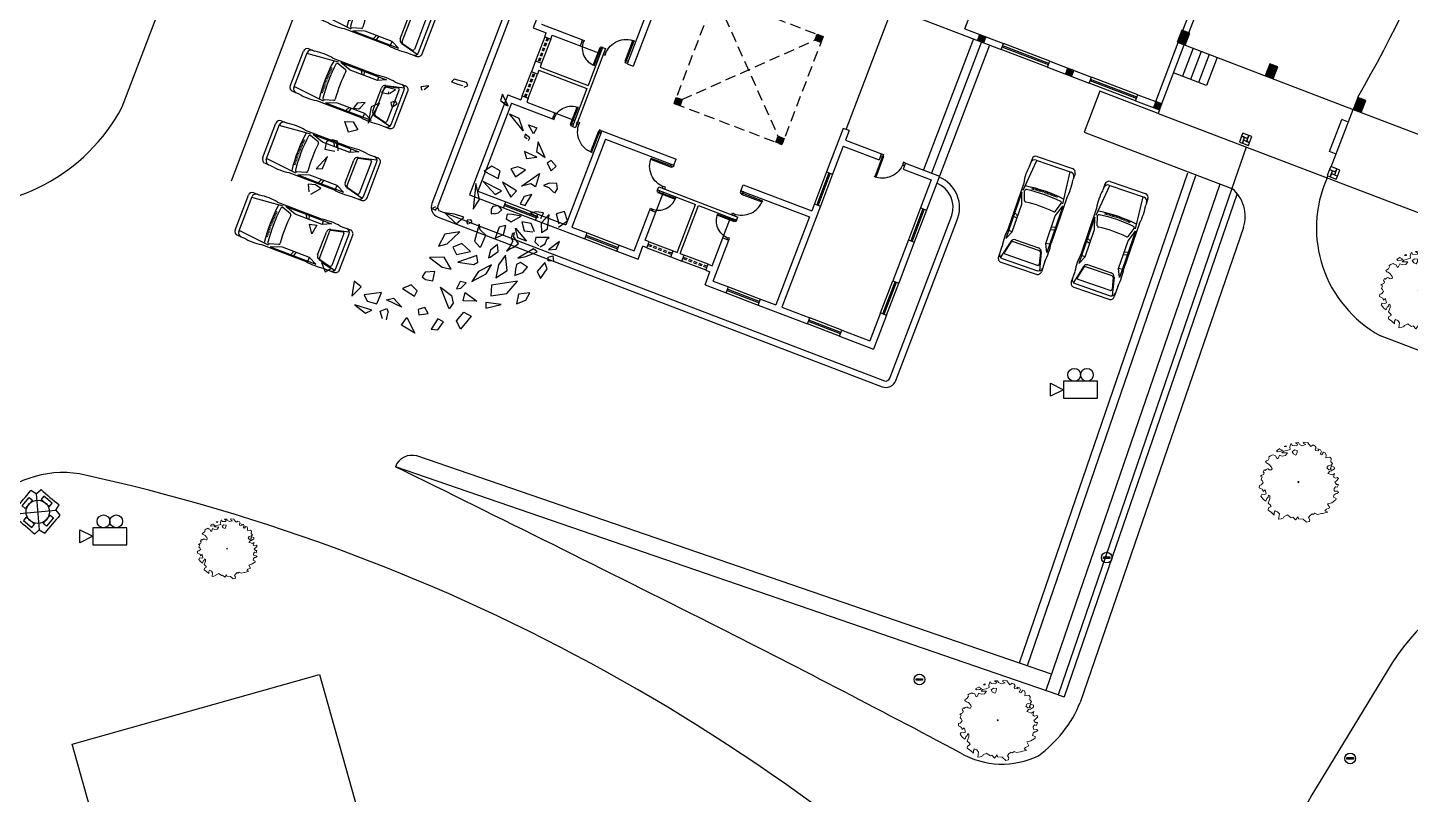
# Model space of a CAD drawing. Extents: x 2080 to 102399, y 2071 to 93424.
# Drawn here: x 77455 to 79393, y 78391 to 79465 of the extents above; entities that cross this region are included whole.
import ezdxf

# ---------------------------------------------------------------- set-up
doc = ezdxf.new("R2010")
doc.units = 0
doc.header["$LTSCALE"] = 20
doc.header["$MEASUREMENT"] = 0
doc.linetypes.add('HIDDEN', pattern=[0.375, 0.25, -0.125])
for name, color, linetype, lineweight in [('camera', 11, 'Continuous', 13), ('h a t c h', 8, 'Continuous', 0), ('Mango tree', 96, 'Continuous', 5), ('sappotta', 114, 'Continuous', 5)]:
    doc.layers.add(name, color=color, linetype=linetype, lineweight=lineweight)
for name, color, linetype in [('COLUMN', 31, 'Continuous'), ('DOOR', 1, 'Continuous'), ('ELEC', 11, 'Continuous'), ('proposed tree', 3, 'Continuous'), ('road', 2, 'Continuous'), ('SPORTS', 240, 'Continuous'), ('VEHICLES', 6, 'Continuous'), ('wall', 13, 'Continuous'), ('WINDOW', 4, 'Continuous'), ('window sill', 5, 'Continuous')]:
    doc.layers.add(name, color=color, linetype=linetype)
doc.layers.add('correct', color=230, linetype='Continuous', plot=False)
doc.linetypes.add('ZIGZAG', pattern='A,0.0001,-0.2,[131,ltypeshp.shx,S=0.2,R=0,X=-0.2,Y=0],-0.4,[131,ltypeshp.shx,S=0.2,R=180,X=0.2,Y=0],-0.2', length=0.8001)

# ---------------------------------------------------------------- blocks, each defined once
blk = doc.blocks.new('NEEM')
at = {"layer": 'sappotta', "linetype": 'Continuous'}
for p, q in [((-0.717, 0.789), (-0.749, 0.774)), ((-0.689, 0.772), (-0.717, 0.789)), ((-0.517, 0.963), (-0.614, 0.901)), ((-0.614, 0.901), (-0.589, 0.87)), ((-0.589, 0.87), (-0.494, 0.884)), ((-0.521, 0.945), (-0.521, 0.945)), ((-0.449, 0.913), (-0.521, 0.945)), ((-0.494, 0.884), (-0.449, 0.913)), ((-0.415, 0.884), (-0.459, 0.839)), ((-0.459, 0.839), (-0.303, 0.837)), ((-0.32, 0.906), (-0.415, 0.884)), ((-0.359, 1.043), (-0.396, 1.016)), ((-0.396, 1.016), (-0.345, 1.011)), ((-0.303, 0.837), (-0.361, 0.762)), ((-0.345, 1.011), (-0.34, 1.039)), ((-0.23, 0.935), (-0.32, 0.906)), ((-0.213, 1.092), (-0.242, 1.007)), ((-0.242, 1.007), (-0.23, 0.935)), ((-0.191, 1.099), (-0.213, 1.092)), ((-0.177, 1.048), (-0.191, 1.099)), ((-0.043, 1.039), (-0.177, 1.048)), ((-0.108, 0.922), (-0.177, 0.872)), ((-0.177, 0.872), (-0.139, 0.809)), ((-0.139, 0.809), (-0.067, 0.78)), ((-0.027, 0.908), (-0.108, 0.922)), ((0.003, 1.132), (-0.083, 1.127)), ((-0.083, 1.127), (-0.023, 1.083)), ((-0.067, 0.78), (-0.034, 0.839)), ((-0.023, 1.083), (-0.043, 1.039)), ((-0.034, 0.839), (-0.027, 0.908)), ((0.03, 1.077), (0.003, 1.132)), ((0.114, 1.043), (0.03, 1.077)), ((0.216, 1.072), (0.114, 1.043)), ((0.162, 1.144), (0.142, 1.112)), ((0.142, 1.112), (0.216, 1.072)), ((0.283, 1.13), (0.162, 1.144)), ((0.267, 1.123), (0.283, 1.13)), ((0.351, 1.016), (0.267, 1.123)), ((0.421, 1.063), (0.351, 1.016)), ((0.473, 1.03), (0.421, 1.063)), ((0.472, 0.942), (0.501, 0.982)), ((0.483, 0.908), (0.472, 0.942)), ((0.501, 0.982), (0.473, 1.03)), ((0.581, 0.9), (0.483, 0.908)), ((0.551, 0.95), (0.581, 0.9)), ((0.627, 0.928), (0.551, 0.95)), ((0.616, 0.806), (0.654, 0.87)), ((0.66, 0.788), (0.616, 0.806)), ((0.654, 0.87), (0.627, 0.928)), ((0.715, 0.86), (0.66, 0.788)), ((0.762, 0.844), (0.715, 0.86)), ((0.783, 0.779), (0.762, 0.844)), ((-0.892, 0.613), (-0.923, 0.594)), ((-0.923, 0.594), (-0.895, 0.555)), ((-0.895, 0.555), (-0.868, 0.54)), ((-0.85, 0.638), (-0.892, 0.613)), ((-0.868, 0.54), (-0.818, 0.517)), ((-0.818, 0.692), (-0.85, 0.638)), ((-0.783, 0.757), (-0.83, 0.729)), ((-0.83, 0.729), (-0.826, 0.714)), ((-0.826, 0.714), (-0.818, 0.692)), ((-0.818, 0.517), (-0.752, 0.44)), ((-0.749, 0.774), (-0.783, 0.757)), ((-0.735, 0.394), (-0.757, 0.361)), ((-0.752, 0.44), (-0.735, 0.394)), ((-0.638, 0.758), (-0.689, 0.772)), ((-0.598, 0.672), (-0.638, 0.758)), ((-0.562, 0.699), (-0.598, 0.672)), ((-0.533, 0.776), (-0.562, 0.699)), ((-0.452, 0.75), (-0.533, 0.776)), ((-0.361, 0.762), (-0.452, 0.75)), ((0.776, 0.704), (0.783, 0.779)), ((0.888, 0.723), (0.776, 0.704)), ((0.804, 0.415), (0.84, 0.475)), ((0.86, 0.367), (0.804, 0.415)), ((0.84, 0.475), (0.934, 0.5)), ((0.924, 0.679), (0.888, 0.723)), ((0.917, 0.437), (0.904, 0.404)), ((0.904, 0.404), (0.933, 0.378)), ((0.913, 0.591), (0.924, 0.679)), ((0.964, 0.541), (0.913, 0.591)), ((0.942, 0.471), (0.917, 0.437)), ((0.934, 0.5), (0.964, 0.541)), ((1.014, 0.439), (0.942, 0.471)), ((1.018, 0.389), (1.014, 0.439)), ((-1.023, 0.208), (-1.062, 0.182)), ((-1.062, 0.182), (-1.02, 0.162)), ((-1.02, 0.162), (-1.049, 0.084)), ((-1.049, 0.084), (-1.017, 0.059)), ((-0.978, 0.229), (-1.023, 0.208)), ((-1.017, 0.059), (-0.991, -0.002)), ((-0.96, 0.366), (-0.994, 0.31)), ((-0.994, 0.31), (-0.961, 0.275)), ((-0.961, 0.275), (-0.978, 0.229)), ((-0.935, 0.345), (-0.96, 0.366)), ((-0.908, 0.372), (-0.935, 0.345)), ((-0.87, 0.389), (-0.908, 0.372)), ((-0.846, 0.386), (-0.87, 0.389)), ((-0.821, 0.367), (-0.846, 0.386)), ((-0.788, 0.359), (-0.821, 0.367)), ((-0.757, 0.361), (-0.788, 0.359)), ((0.02, 0.041), (-0.009, 0.024)), ((-0.009, 0.024), (0, 0)), ((0, 0), (0.014, 0.011)), ((0.014, 0.011), (0.027, 0.031)), ((0.829, 0.259), (0.888, 0.326)), ((0.838, 0.262), (0.829, 0.259)), ((0.931, 0.228), (0.838, 0.262)), ((0.933, 0.378), (0.86, 0.367)), ((0.888, 0.326), (0.93, 0.332)), ((0.93, 0.332), (1.018, 0.389)), ((0.962, 0.217), (0.931, 0.228)), ((1.025, 0.259), (0.962, 0.217)), ((0.996, 0.16), (1.025, 0.259)), ((1.046, 0.129), (0.996, 0.16)), ((1.029, 0.011), (1.074, 0.049)), ((1.074, -0.047), (1.029, 0.011)), ((1.109, 0.149), (1.046, 0.129)), ((1.074, 0.049), (1.137, 0.114)), ((1.137, 0.114), (1.109, 0.149)), ((-1.097, -0.077), (-1.098, -0.14)), ((-1.098, -0.14), (-1.044, -0.173)), ((-1.048, -0.062), (-1.097, -0.077)), ((-1.025, -0.325), (-1.052, -0.378)), ((-1.052, -0.378), (-0.982, -0.471)), ((-0.991, -0.002), (-1.048, -0.062)), ((-1.044, -0.173), (-1.007, -0.185)), ((-0.953, -0.336), (-1.025, -0.325)), ((-1.007, -0.185), (-0.992, -0.244)), ((-0.992, -0.244), (-0.937, -0.198)), ((-0.902, -0.318), (-0.953, -0.336)), ((-0.937, -0.198), (-0.93, -0.213)), ((-0.93, -0.213), (-0.902, -0.318)), ((-0.848, -0.411), (-0.837, -0.355)), ((-0.837, -0.355), (-0.803, -0.383)), ((-0.803, -0.383), (-0.803, -0.452)), ((0.992, -0.411), (1.004, -0.349)), ((1.004, -0.349), (1.045, -0.311)), ((1.007, -0.166), (1.046, -0.114)), ((1.016, -0.234), (1.007, -0.166)), ((1.11, -0.243), (1.016, -0.234)), ((1.045, -0.311), (1.083, -0.306)), ((1.046, -0.114), (1.1, -0.129)), ((1.129, -0.047), (1.074, -0.047)), ((1.083, -0.306), (1.137, -0.273)), ((1.1, -0.129), (1.129, -0.047)), ((1.137, -0.273), (1.11, -0.243)), ((-0.982, -0.471), (-0.91, -0.516)), ((-0.91, -0.516), (-0.888, -0.446)), ((-0.888, -0.446), (-0.848, -0.411)), ((-0.803, -0.452), (-0.853, -0.576)), ((-0.853, -0.576), (-0.797, -0.619)), ((-0.844, -0.71), (-0.852, -0.77)), ((-0.852, -0.77), (-0.758, -0.838)), ((-0.766, -0.668), (-0.844, -0.71)), ((-0.797, -0.619), (-0.766, -0.668)), ((0.751, -0.797), (0.797, -0.747)), ((0.797, -0.747), (0.887, -0.704)), ((0.826, -0.591), (0.943, -0.565)), ((0.887, -0.704), (0.826, -0.591)), ((0.943, -0.565), (1.032, -0.503)), ((1.066, -0.443), (0.992, -0.411)), ((1.032, -0.503), (1.061, -0.484)), ((1.061, -0.484), (1.066, -0.443)), ((-0.758, -0.838), (-0.675, -0.912)), ((-0.676, -0.836), (-0.649, -0.791)), ((-0.675, -0.912), (-0.676, -0.836)), ((-0.649, -0.791), (-0.582, -0.82)), ((-0.582, -0.82), (-0.534, -0.881)), ((-0.534, -0.881), (-0.554, -1.025)), ((-0.554, -1.025), (-0.486, -1.015)), ((-0.486, -1.015), (-0.413, -0.988)), ((-0.413, -0.988), (-0.401, -0.955)), ((-0.401, -0.955), (-0.302, -0.907)), ((-0.302, -0.907), (-0.286, -0.926)), ((-0.286, -0.926), (-0.197, -0.986)), ((-0.197, -0.986), (-0.157, -0.969)), ((-0.157, -0.969), (-0.078, -1.049)), ((-0.078, -1.049), (-0.006, -0.96)), ((-0.006, -0.96), (0.006, -1.017)), ((0.006, -1.017), (0.139, -1.026)), ((0.139, -1.026), (0.236, -1.115)), ((0.236, -1.115), (0.314, -1.096)), ((0.287, -0.982), (0.327, -0.932)), ((0.324, -1.046), (0.287, -0.982)), ((0.314, -1.096), (0.324, -1.046)), ((0.327, -0.932), (0.391, -0.879)), ((0.391, -0.879), (0.423, -0.897)), ((0.423, -0.897), (0.47, -0.86)), ((0.47, -0.86), (0.543, -0.896)), ((0.543, -0.896), (0.652, -0.871)), ((0.652, -0.871), (0.68, -0.867)), ((0.68, -0.867), (0.834, -0.828)), ((0.834, -0.828), (0.751, -0.797))]:
    blk.add_line(p, q, dxfattribs=at)
blk = doc.blocks.new('DR1H902')
at = {"color": 0}
for p, q in [((-0.5, 0), (-0.5, 1)), ((-0.5, 1), (-0.45, 1)), ((-0.45, 0), (-0.45, 1)), ((-0.5, 0), (-0.45, 0))]:
    blk.add_line(p, q, dxfattribs=at)
blk.add_arc((-0.5, 0), 1, 0, 91.70698, dxfattribs=at)
blk = doc.blocks.new('A$C3B4262AC')
at = {"layer": 'DOOR'}
for p, q in [((0, 4), (0, 0)), ((2.5, 4), (0, 4)), ((0, 0), (3, 0)), ((2.5, 2.25), (2.5, 4)), ((3, 2.25), (2.5, 2.25)), ((3, 0), (3, 2.25))]:
    blk.add_line(p, q, dxfattribs=at)
blk = doc.blocks.new('A$C1F9E242A')
blk.add_blockref('A$C3B4262AC', (0, 0))
at = {"xscale": -1}
blk.add_blockref('A$C3B4262AC', (36, 0), dxfattribs=at)
at = {"layer": 'DOOR', "xscale": -31, "yscale": 31, "zscale": 68.88888888888889}
blk.add_blockref('DR1H902', (18, 2.2), dxfattribs=at)
blk = doc.blocks.new('*U33')
at = {"xscale": -1, "rotation": 89.99999999999815}
blk.add_blockref('A$C1F9E242A', (-14, 20), dxfattribs=at)
blk = doc.blocks.new('*U34')
at = {"rotation": 89.99999999999781}
blk.add_blockref('A$C1F9E242A', (-14, -16), dxfattribs=at)
blk = doc.blocks.new('A$C11004812')
at = {"layer": 'h a t c h'}
for points in [[(-240.8, 1653.7), (-231.8, 1653.7), (-231.8, 1644.7), (-240.8, 1644.7)], [(-240.8, 1500.8), (-231.8, 1500.8), (-231.8, 1491.7), (-240.8, 1491.7)], [(-87.8, 1500.8), (-78.8, 1500.8), (-78.8, 1491.7), (-87.8, 1491.7)], [(2.2, 1287.7), (-6.8, 1287.7), (-6.8, 1278.7), (2.2, 1278.7)], [(2.2, 1155.7), (-6.8, 1155.7), (-6.8, 1146.7), (2.2, 1146.7)], [(-6.8, 1014.7), (2.2, 1014.7), (2.2, 1023.7), (-6.8, 1023.7)], [(90.7, 1025.2), (90.7, 1013.2), (108.7, 1013.2), (108.7, 1025.2)], [(90.7, 893.2), (90.7, 881.2), (108.7, 881.2), (108.7, 893.2)], [(108.7, 749.2), (108.7, 761.2), (90.7, 761.2), (90.7, 749.2)]]:
    blk.add_hatch(color=256, dxfattribs=at).paths.add_polyline_path(points)
at = {"linetype": 'HIDDEN', "ltscale": 3}
for p, q in [((-240.8, 1653.7), (-240.8, 1491.7)), ((-78.8, 1653.7), (-240.8, 1653.7)), ((-78.8, 1491.7), (-240.8, 1653.7)), ((-240.8, 1491.7), (-78.8, 1653.7)), ((-78.8, 1653.7), (-78.8, 1491.7)), ((-78.8, 1491.7), (-240.8, 1491.7))]:
    blk.add_line(p, q, dxfattribs=at)
at = {"linetype": 'ZIGZAG'}
blk.add_line((-189, 1415.2), (-21, 1415.2), dxfattribs=at)
for p, q in [((-6.8, 1014.7), (-12, 1014.7)), ((-12, 1014.7), (-12, -13.5)), ((48.7, 965.2), (48.7, 1014.7)), ((90.7, 1013.2), (90.7, 761.2)), ((90.7, 1001.2), (48.7, 1001.2)), ((90.7, 989.2), (48.7, 989.2)), ((90.7, 977.2), (48.7, 977.2)), ((90.7, 965.2), (48.7, 965.2)), ((-12, 761.2), (-9, 761.2)), ((90.7, 749.2), (90.7, 629.2))]:
    blk.add_line(p, q)
at = {"ltscale": 5}
for p, q in [((4.5, 761.2), (90.7, 761.2)), ((23.6, 771.2), (71.6, 771.2)), ((23.6, 761.2), (23.6, 771.2)), ((71.6, 761.2), (71.6, 771.2))]:
    blk.add_line(p, q, dxfattribs=at)
blk.add_arc((408.8, 2624.3), 1887, 260.8522, 279.1478, dxfattribs=at)
at = {"layer": 'COLUMN', "ltscale": 5}
for points in [[(-240.8, 1653.7), (-231.8, 1653.7), (-231.8, 1644.7), (-240.8, 1644.7)], [(-240.8, 1500.8), (-231.8, 1500.8), (-231.8, 1491.7), (-240.8, 1491.7)], [(-87.8, 1500.8), (-78.8, 1500.8), (-78.8, 1491.7), (-87.8, 1491.7)]]:
    blk.add_lwpolyline(points, close=True, dxfattribs=at)
at = {"layer": 'COLUMN'}
for points in [[(-6.8, 1287.7), (2.2, 1287.7), (2.2, 1278.7), (-6.8, 1278.7)], [(-6.8, 1155.7), (2.2, 1155.7), (2.2, 1146.7), (-6.8, 1146.7)], [(-6.8, 1014.7), (2.2, 1014.7), (2.2, 1023.7), (-6.8, 1023.7)], [(90.7, 1025.2), (90.7, 1013.2), (108.7, 1013.2), (108.7, 1025.2)], [(90.7, 893.2), (90.7, 881.2), (108.7, 881.2), (108.7, 893.2)], [(-4.5, 889.5), (0, 889.5), (0, 885), (-4.5, 885)], [(-4.5, 757.5), (0, 757.5), (0, 753), (-4.5, 753)], [(90.7, 761.2), (90.7, 749.2), (108.7, 749.2), (108.7, 761.2)]]:
    blk.add_lwpolyline(points, close=True, dxfattribs=at)
at = {"layer": 'wall'}
for p, q in [((-462.8, 1875.7), (-462.8, 1824.7)), ((-312.8, 1875.7), (-462.8, 1875.7)), ((-453.8, 1866.7), (-453.8, 1824.7)), ((-321.8, 1866.7), (-453.8, 1866.7)), ((-321.8, 1866.7), (-321.8, 1805.2)), ((-312.8, 1875.7), (-312.8, 1856.2)), ((-212.3, 1875.7), (-212.3, 1856.2)), ((-78.8, 1875.7), (-212.3, 1875.7)), ((-203.3, 1866.7), (-203.3, 1805.2)), ((-306.8, 1856.2), (-312.8, 1856.2)), ((-312.8, 1847.2), (-312.8, 1805.2)), ((-306.8, 1847.2), (-312.8, 1847.2)), ((-306.8, 1856.2), (-306.8, 1847.2)), ((-254.3, 1856.2), (-270.8, 1856.2)), ((-270.8, 1847.2), (-270.8, 1856.2)), ((-264.8, 1847.2), (-270.8, 1847.2)), ((-264.8, 1847.2), (-264.8, 1775.2)), ((-260.3, 1847.2), (-260.3, 1775.2)), ((-254.3, 1847.2), (-260.3, 1847.2)), ((-254.3, 1856.2), (-254.3, 1847.2)), ((-218.3, 1856.2), (-218.3, 1847.2)), ((-218.3, 1856.2), (-212.3, 1856.2)), ((-218.3, 1847.2), (-212.3, 1847.2)), ((-212.3, 1847.2), (-212.3, 1805.2)), ((-462.8, 1824.7), (-453.8, 1824.7)), ((-312.8, 1805.2), (-321.8, 1805.2)), ((-203.3, 1805.2), (-212.3, 1805.2)), ((-462.8, 1776.7), (-453.8, 1776.7)), ((-462.8, 1776.7), (-462.8, 1702.9)), ((-453.8, 1776.7), (-453.8, 1734.7)), ((-321.8, 1775.2), (-321.8, 1770.7)), ((-264.8, 1775.2), (-321.8, 1775.2)), ((-203.3, 1770.7), (-321.8, 1770.7)), ((-203.3, 1775.2), (-260.3, 1775.2)), ((-203.3, 1775.2), (-203.3, 1770.7)), ((-312.8, 1734.7), (-453.8, 1734.7)), ((-321.8, 1725.7), (-453.8, 1725.7)), ((-453.8, 1725.7), (-453.8, 1702.9)), ((-321.8, 1725.7), (-321.8, 1623)), ((-312.8, 1734.7), (-312.8, 1623)), ((-212.3, 1734.7), (-212.3, 1725.7)), ((-66.8, 1725.7), (-212.3, 1725.7)), ((-87.8, 1734.7), (-212.3, 1734.7)), ((-462.8, 1702.9), (-453.8, 1702.9)), ((-462.8, 1654.9), (-453.8, 1654.9)), ((-462.8, 1654.9), (-462.8, 1623)), ((-453.8, 1654.9), (-453.8, 1632)), ((-453.8, 1632), (-392.2, 1632)), ((-392.2, 1632), (-392.2, 1623)), ((-362.2, 1632), (-357.8, 1632)), ((-362.2, 1632), (-362.2, 1575)), ((-357.8, 1632), (-357.8, 1513.5)), ((-462.8, 1623), (-443.3, 1623)), ((-443.3, 1617), (-443.3, 1623)), ((-443.3, 1617), (-434.3, 1617)), ((-434.3, 1623), (-392.2, 1623)), ((-434.3, 1617), (-434.3, 1623)), ((-321.8, 1623), (-312.8, 1623)), ((-443.3, 1581), (-443.3, 1564.5)), ((-443.3, 1581), (-434.3, 1581)), ((-434.3, 1570.5), (-434.3, 1564.5)), ((-434.3, 1581), (-434.3, 1575)), ((-434.3, 1575), (-362.2, 1575)), ((-434.3, 1570.5), (-362.2, 1570.5)), ((-362.2, 1570.5), (-362.2, 1513.5)), ((-443.3, 1564.5), (-434.3, 1564.5)), ((-462.8, 1522.5), (-443.3, 1522.5)), ((-462.8, 1522.5), (-462.8, 1490.6)), ((-453.8, 1513.5), (-392.2, 1513.5)), ((-453.8, 1513.5), (-453.8, 1490.6)), ((-443.3, 1528.5), (-434.3, 1528.5)), ((-443.3, 1528.5), (-443.3, 1522.5)), ((-434.3, 1528.5), (-434.3, 1522.5)), ((-434.3, 1522.5), (-392.2, 1522.5)), ((-392.2, 1522.5), (-392.2, 1513.5)), ((-362.2, 1513.5), (-357.8, 1513.5)), ((-321.8, 1522.5), (-321.8, 1419.7)), ((-321.8, 1522.5), (-312.8, 1522.5)), ((-312.8, 1522.5), (-312.8, 1419.7)), ((-462.8, 1490.6), (-453.8, 1490.6)), ((-462.8, 1442.6), (-453.8, 1442.6)), ((-462.8, 1442.6), (-462.8, 1368.7)), ((-453.8, 1442.6), (-453.8, 1419.7)), ((-321.8, 1419.7), (-453.8, 1419.7)), ((-302.3, 1419.7), (-312.8, 1419.7)), ((-302.3, 1419.7), (-302.3, 1410.7)), ((-189, 1419.7), (-254.3, 1419.7)), ((-254.3, 1419.7), (-254.3, 1410.7)), ((-189, 1410.7), (-189, 1419.7)), ((-6.8, 1419.7), (-6.8, 1252)), ((-302.3, 1410.7), (-453.8, 1410.7)), ((-453.8, 1410.7), (-453.8, 1368.7)), ((-212.3, 1410.7), (-254.3, 1410.7)), ((-212.3, 1410.7), (-212.3, 1356.7)), ((-203.3, 1410.7), (-203.3, 1356.7)), ((-189, 1410.7), (-203.3, 1410.7)), ((-462.8, 1368.7), (-453.8, 1368.7)), ((-203.3, 1356.7), (-212.3, 1356.7)), ((-462.8, 1320.7), (-462.8, 1269.7)), ((-462.8, 1320.7), (-453.8, 1320.7)), ((-453.8, 1320.7), (-453.8, 1278.7)), ((-212.3, 1320.7), (-212.3, 1278.7)), ((-203.3, 1320.7), (-212.3, 1320.7)), ((-203.3, 1320.7), (-203.3, 1269.7)), ((2.2, 1310.2), (2.2, 1252)), ((2.2, 1310.2), (189.7, 1310.2)), ((-411.8, 1269.7), (-462.8, 1269.7)), ((-411.8, 1278.7), (-453.8, 1278.7)), ((-411.8, 1278.7), (-411.8, 1269.7)), ((-302.3, 1278.7), (-363.8, 1278.7)), ((-363.8, 1278.7), (-363.8, 1269.7)), ((-302.3, 1269.7), (-363.8, 1269.7)), ((-302.3, 1278.7), (-302.3, 1269.7)), ((-212.3, 1278.7), (-254.3, 1278.7)), ((-254.3, 1278.7), (-254.3, 1269.7)), ((-203.3, 1269.7), (-254.3, 1269.7)), ((-6.8, 1252), (2.2, 1252)), ((-6.8, 1182.5), (-6.8, 1120)), ((-6.8, 1182.5), (2.2, 1182.5)), ((2.2, 1182.5), (2.2, 1120)), ((-6.8, 1120), (2.2, 1120)), ((-6.8, 1050.5), (-6.8, 1014.7)), ((-6.8, 1050.5), (2.2, 1050.5)), ((2.2, 1050.5), (2.2, 1023.7)), ((-6.8, 1014.7), (90.7, 1014.7)), ((2.2, 1023.7), (90.7, 1023.7)), ((108.7, 1023.7), (231.8, 1023.7)), ((108.7, 1014.7), (227.3, 1014.7))]:
    blk.add_line(p, q, dxfattribs=at)
at = {"layer": 'wall', "color": 7}
for p, q in [((-312.8, 1805.2), (-312.8, 1775.2)), ((-212.3, 1805.2), (-212.3, 1775.2)), ((-392.2, 1623), (-362.2, 1623)), ((-392.2, 1522.5), (-362.2, 1522.5)), ((-6.8, 1293.7), (-203.3, 1293.7)), ((-6.8, 1281.7), (-203.3, 1281.7)), ((-6.8, 1269.7), (-203.3, 1269.7))]:
    blk.add_line(p, q, dxfattribs=at)
at = {"layer": 'wall', "ltscale": 5}
for points in [[(0, 889.5), (0, 894), (-9, 894), (-9, 889.5)], [(0, 885), (4.5, 885), (4.5, 894), (0, 894)], [(-9, 880.5), (-4.5, 880.5), (-4.5, 889.5), (-9, 889.5)], [(4.5, 880.5), (4.5, 885), (-4.5, 885), (-4.5, 880.5)], [(0, 757.5), (0, 762), (-9, 762), (-9, 757.5)], [(-9, 748.5), (-4.5, 748.5), (-4.5, 757.5), (-9, 757.5)], [(0, 753), (4.5, 753), (4.5, 762), (0, 762)], [(4.5, 748.5), (4.5, 753), (-4.5, 753), (-4.5, 748.5)]]:
    blk.add_lwpolyline(points, close=True, dxfattribs=at)
at = {"layer": 'WINDOW', "linetype": 'HIDDEN'}
for p, q in [((-306.8, 1852.7), (-270.8, 1852.7)), ((-306.8, 1850.8), (-270.8, 1850.8)), ((-218.3, 1852.7), (-254.3, 1852.7)), ((-218.3, 1850.8), (-254.3, 1850.8)), ((-439.7, 1617), (-439.7, 1581)), ((-437.8, 1617), (-437.8, 1581)), ((-439.7, 1528.5), (-439.7, 1564.5)), ((-437.8, 1528.5), (-437.8, 1564.5))]:
    blk.add_line(p, q, dxfattribs=at)
at = {"layer": 'WINDOW'}
for p, q in [((-459.3, 1824.7), (-459.3, 1776.7)), ((-457.3, 1824.7), (-457.3, 1776.7)), ((-459.3, 1702.9), (-459.3, 1654.9)), ((-457.3, 1702.9), (-457.3, 1654.9)), ((-459.3, 1490.6), (-459.3, 1442.6)), ((-457.3, 1490.6), (-457.3, 1442.6)), ((-254.3, 1416.2), (-302.3, 1416.2)), ((-254.3, 1414.2), (-302.3, 1414.2)), ((-459.3, 1320.7), (-459.3, 1368.7)), ((-457.3, 1320.7), (-457.3, 1368.7)), ((-411.8, 1275.2), (-363.8, 1275.2)), ((-411.8, 1273.2), (-363.8, 1273.2)), ((-254.3, 1275.2), (-302.3, 1275.2)), ((-254.3, 1273.2), (-302.3, 1273.2)), ((-3.2, 1182.5), (-3.2, 1252)), ((-1.3, 1182.5), (-1.3, 1252)), ((-3.2, 1050.5), (-3.2, 1120)), ((-1.3, 1050.5), (-1.3, 1120))]:
    blk.add_line(p, q, dxfattribs=at)
at = {"layer": 'window sill'}
for p, q in [((-306.9, 1856.2), (-270.8, 1856.2)), ((-306.8, 1847.2), (-270.8, 1847.2)), ((-218.3, 1856.2), (-254.3, 1856.2)), ((-218.3, 1847.2), (-254.3, 1847.2)), ((-462.8, 1824.7), (-462.8, 1776.7)), ((-453.8, 1824.7), (-453.8, 1776.7)), ((-462.8, 1702.9), (-462.8, 1654.9)), ((-453.8, 1702.9), (-453.8, 1654.9)), ((-443.3, 1617), (-443.3, 1581)), ((-434.3, 1617), (-434.3, 1581)), ((-443.3, 1528.4), (-443.3, 1564.5)), ((-434.3, 1528.5), (-434.3, 1564.5)), ((-462.8, 1490.6), (-462.8, 1442.6)), ((-453.8, 1490.6), (-453.8, 1442.6)), ((-254.3, 1419.7), (-302.3, 1419.7)), ((-254.3, 1410.7), (-302.3, 1410.7)), ((-462.8, 1320.7), (-462.8, 1368.7)), ((-453.8, 1320.7), (-453.8, 1368.7)), ((-411.8, 1278.7), (-363.8, 1278.7)), ((-411.8, 1269.7), (-363.8, 1269.7)), ((-254.3, 1278.7), (-302.3, 1278.7)), ((-254.3, 1269.7), (-302.3, 1269.7)), ((-6.8, 1182.5), (-6.8, 1252)), ((2.2, 1182.5), (2.2, 1252)), ((-6.8, 1050.5), (-6.8, 1120)), ((2.2, 1050.5), (2.2, 1120))]:
    blk.add_line(p, q, dxfattribs=at)
at = {"layer": 'DOOR', "yscale": 0.8333333333339397}
for p, xscale, zscale in [((-333.4, 1788.6), -0.8333333333321207, 0.8333333333337645), ((-191.6, 1788.6), 0.8333333333339397, 0.8333333333339397)]:
    blk.add_blockref('*U33', p, dxfattribs=dict(at, xscale=xscale, zscale=zscale))
at = {"layer": 'DOOR'}
for name, p in [('*U33', (-298.8, 1750.8)), ('*U34', (-189.3, 1336.8))]:
    blk.add_blockref(name, p, dxfattribs=at)
at = {"layer": 'DOOR', "xscale": -1}
blk.add_blockref('*U33', (-226.2, 1750.8), dxfattribs=at)
at = {"layer": 'DOOR', "xscale": -1, "rotation": 90}
blk.add_blockref('*U33', (-337.8, 1609), dxfattribs=at)
at = {"layer": 'DOOR', "yscale": 0.8333333333339397, "rotation": 90}
for p, xscale, zscale in [((-375.6, 1643.7), 0.8333333333339397, 0.8333333333339397), ((-375.6, 1501.8), -0.8333333333321207, 0.8333333333337645)]:
    blk.add_blockref('*U33', p, dxfattribs=dict(at, xscale=xscale, zscale=zscale))
at = {"layer": 'DOOR', "rotation": 90}
blk.add_blockref('*U33', (-337.8, 1536.5), dxfattribs=at)
blk = doc.blocks.new('A$C0D9D42C5')
at = {"color": 3, "linetype": 'Continuous'}
for p, q in [((24.2, 179.1), (20.4, 175)), ((20.4, 175), (29.1, 172)), ((41.5, 174.4), (24.2, 179.1)), ((43.1, 170.2), (41.5, 174.4)), ((-72, 167.9), (-77.7, 160.5)), ((-77.7, 160.5), (-68, 158.6)), ((-58.2, 164.5), (-72, 167.9)), ((-68, 158.6), (-67.3, 161.4)), ((-68, 158.6), (-68, 158.6)), ((-66.4, 159), (-58.2, 164.5)), ((-11.6, 169.8), (-22.4, 168.1)), ((-22.4, 168.1), (-21.2, 163.6)), ((-17.8, 164.5), (-11.6, 169.8)), ((29.1, 172), (35.9, 169.9)), ((35.9, 169.9), (35.9, 169.9)), ((38.1, 167.6), (43.1, 170.2)), ((91.7, 158.1), (89.2, 148.9)), ((100, 141.4), (91.7, 158.1)), ((-111.8, 145.3), (-116.8, 138.1)), ((-116.8, 138.1), (-109.6, 137.3)), ((-100.8, 146.1), (-111.8, 145.3)), ((-109.6, 137.3), (-107.8, 139)), ((-107.8, 139), (-100.8, 146.1)), ((-96.3, 117.1), (-80.4, 145.2)), ((-92.4, 140.1), (-96.3, 117.1)), ((-80.4, 145.2), (-92.4, 140.1)), ((-58.1, 148), (-64.8, 146.3)), ((-64.8, 146.3), (-63.7, 140.8)), ((-61.7, 140.5), (-56, 144.3)), ((-56, 144.3), (-58.1, 148)), ((89.2, 148.9), (100, 141.4)), ((89.2, 148.9), (97.9, 142)), ((97.9, 142), (97.9, 142)), ((-129.1, 119.8), (-117.3, 119.2)), ((-123.8, 104.9), (-129.1, 119.8)), ((-117.3, 119.2), (-110.8, 108)), ((121, 106.5), (101.7, 130.3)), ((101.7, 130.3), (114.6, 124.4)), ((114.6, 124.4), (121, 106.5)), ((-110.8, 108), (-123.8, 104.9)), ((123.5, 102), (122.7, 98.1)), ((122.7, 98.1), (126.5, 95.9)), ((130.3, 96.7), (123.5, 102)), ((135.5, 102.4), (128.5, 115.1)), ((128.5, 115.1), (139.8, 111)), ((139.8, 111), (135.5, 102.4)), ((-154.6, 91.5), (-157.1, 80.9)), ((-157.1, 80.9), (-143.2, 78.1)), ((-146.8, 93.9), (-154.6, 91.5)), ((-139.5, 92), (-146.8, 93.9)), ((-143.2, 78.1), (-143.2, 78.1)), ((-138.6, 78.5), (-139.5, 92)), ((122.5, 77.8), (125.4, 67.9)), ((140, 69.5), (122.5, 77.8)), ((126.5, 95.9), (126.5, 95.9)), ((128.1, 93), (130.3, 96.7)), ((142.1, 91.2), (139.5, 77.4)), ((151.6, 69.1), (142.1, 91.2)), ((-153.6, 70.6), (-169.1, 53.5)), ((-160.5, 53.8), (-153.6, 70.6)), ((125.4, 67.9), (140, 69.5)), ((139.5, 77.4), (151.6, 69.1)), ((160.3, 64.8), (154.5, 61.3)), ((154.5, 61.3), (160.2, 50.7)), ((166.9, 57.3), (160.3, 64.8)), ((-169.1, 53.5), (-160.5, 53.8)), ((76.9, 57.1), (66.4, 50)), ((66.4, 50), (85.9, 40)), ((88.6, 50.7), (76.9, 57.1)), ((85.9, 40), (88.6, 50.7)), ((113.4, 56.3), (103.7, 53.4)), ((103.7, 53.4), (110.1, 42.1)), ((110.1, 42.1), (124.3, 51.8)), ((124.3, 51.8), (113.4, 56.3)), ((118.3, 29.1), (143.9, 46.7)), ((143.9, 46.7), (138, 28.3)), ((160.2, 50.7), (166.9, 57.3)), ((-170.4, 30.8), (-180.3, 31.8)), ((-180.3, 31.8), (-179.6, 21)), ((-179.6, 21), (-179.6, 21)), ((-176.6, 17.8), (-162.8, 26)), ((-162.8, 26), (-170.4, 30.8)), ((54.3, 33), (50.6, -3)), ((59.7, 10.2), (54.3, 33)), ((65, 35.4), (81.7, 17.2)), ((90.5, 22.5), (65, 35.4)), ((81.7, 17.2), (90.5, 22.5)), ((91.7, 34.5), (103.6, 13.7)), ((111.6, 22.4), (91.7, 34.5)), ((103.6, 13.7), (111.6, 22.4)), ((131.6, 32.3), (118.3, 29.1)), ((138, 28.3), (131.6, 32.3)), ((157.2, 33.4), (149.4, 29.9)), ((149.4, 29.9), (156.7, 27)), ((156.7, 27), (163.9, 20)), ((167.9, 32.6), (157.2, 33.4)), ((163.9, 20), (163.9, 20)), ((165.2, 19.3), (169.2, 25.1)), ((169.2, 25.1), (167.9, 32.6)), ((-2.2, 0.1), (-6.6, -2.2)), ((50.6, -3), (59.7, 10.2)), ((78.3, 0.5), (76.1, -3.1)), ((86.3, 1.5), (78.3, 0.5)), ((91.1, -4.2), (86.3, 1.5)), ((103.6, 13.7), (102.5, 17.7)), ((122.2, 14.6), (116.8, 4.5)), ((116.8, 4.5), (123.5, 1.9)), ((133.2, 17.3), (122.2, 14.6)), ((123.5, 1.9), (133.2, 17.3)), ((-6.6, -2.2), (-2.1, -4.7)), ((-2.1, -4.7), (0.5, -1.1)), ((24.8, -10.2), (11.2, -8.5)), ((11.2, -8.5), (26.8, -23.8)), ((37.7, -14.4), (24.8, -10.2)), ((26.8, -23.8), (37.7, -14.4)), ((42.3, -18.8), (41.7, -21.6)), ((47.7, -17.9), (42.3, -18.8)), ((49.4, -21.1), (47.7, -17.9)), ((76.1, -3.1), (76, -9.8)), ((76, -9.8), (80.3, -8.9)), ((79.9, -9.6), (86.1, -8.1)), ((80.3, -8.9), (80.3, -8.9)), ((86.1, -8.1), (91.1, -4.2)), ((98.3, -10.1), (96.9, -16.7)), ((96.9, -16.7), (104.1, -20.8)), ((105.4, -10.6), (98.3, -10.1)), ((104.1, -20.8), (117.9, -12.8)), ((117.9, -12.8), (105.4, -10.6)), ((139.4, -7), (131, -8.5)), ((131, -8.5), (135.6, -10.9)), ((135.6, -10.9), (140.5, -12.9)), ((149.2, -8.1), (139.4, -7)), ((140.5, -12.9), (141.2, -15.3)), ((141.2, -15.3), (141.6, -15.5)), ((145.6, -16.3), (149.2, -8.1)), ((157.3, -10.5), (146, -22.7)), ((155.1, -30.8), (157.3, -10.5)), ((178.7, -6.2), (167.2, -9.6)), ((167.2, -9.6), (171, -23.9)), ((182.9, -19.6), (178.7, -6.2)), ((-178.8, -24.2), (-168.5, -25.4)), ((-175.2, -37.9), (-178.8, -24.2)), ((-168.5, -25.4), (-175.2, -37.9)), ((11.1, -38), (2.3, -54.8)), ((32, -34.8), (11.1, -38)), ((14.2, -51.8), (32, -34.8)), ((41.7, -21.6), (42.7, -24.2)), ((44.6, -23.2), (49.4, -21.1)), ((59.3, -24), (52.8, -48.1)), ((60.5, -32), (59.3, -24)), ((68.4, -39.5), (60.5, -32)), ((87.1, -28.5), (81.5, -44)), ((81.5, -44), (93.4, -38.7)), ((96.6, -25.9), (87.1, -28.5)), ((93.4, -38.7), (96.6, -25.9)), ((105.3, -37.6), (103.9, -43.8)), ((108.7, -36.3), (105.3, -37.6)), ((107.5, -41.5), (108.7, -36.3)), ((109.9, -29.7), (125.7, -47.8)), ((113.3, -43.4), (109.9, -29.7)), ((119.1, -21.1), (122.3, -33.4)), ((132.1, -23.2), (119.1, -21.1)), ((122.3, -33.4), (134.2, -34.9)), ((136.7, -34.8), (132.1, -23.2)), ((134.2, -34.9), (134.2, -34.9)), ((146, -22.7), (146.5, -35.9)), ((146.5, -35.9), (155.1, -30.8)), ((170.5, -28.2), (182.9, -19.6)), ((171, -23.9), (171, -23.9)), ((2.3, -54.8), (14.2, -51.8)), ((34.7, -51.4), (22.4, -56.4)), ((22.4, -56.4), (27.6, -66.7)), ((47.2, -62.3), (34.7, -51.4)), ((52.8, -48.1), (60, -56.5)), ((60, -56.5), (61.5, -56.1)), ((61.5, -56.1), (68.4, -39.5)), ((85, -52.5), (75.2, -60.4)), ((85.8, -62.3), (85, -52.5)), ((101.6, -56.3), (97.7, -62.2)), ((106.3, -47.8), (101.6, -56.3)), ((102.1, -58.8), (107.7, -56.3)), ((103.9, -43.8), (106.3, -47.8)), ((114.1, -51.3), (107.5, -41.5)), ((107.7, -56.3), (114.1, -51.3)), ((125.7, -47.8), (113.3, -43.4)), ((125.7, -47.8), (125.7, -47.8)), ((125.7, -47.8), (125.7, -47.8)), ((138.5, -43), (137.4, -48.7)), ((137.4, -48.7), (142.6, -54.4)), ((138.5, -43), (139.2, -42.4)), ((157.1, -43), (138.5, -43)), ((142.6, -54.4), (142.6, -54.4)), ((144.7, -56.1), (151.8, -51.7)), ((151.8, -51.7), (154, -45.1)), ((154, -45.1), (157.1, -43)), ((171.8, -48.3), (156.3, -60)), ((166.9, -59.1), (171.8, -48.3)), ((9.9, -70.5), (-10.6, -70.8)), ((-10.6, -70.8), (7.1, -84.6)), ((19.7, -87.1), (9.9, -70.5)), ((27.6, -66.7), (47.2, -62.3)), ((55.7, -68.3), (29.3, -77.3)), ((29.3, -77.3), (51.9, -80.6)), ((57.5, -77.6), (55.7, -68.3)), ((75.2, -60.4), (72.3, -71.2)), ((72.3, -71.2), (74.7, -70.2)), ((74.7, -70.2), (85.8, -62.3)), ((96.3, -67.5), (86.2, -81)), ((98.5, -88.9), (96.3, -67.5)), ((97.7, -62.2), (102.1, -58.8)), ((135.2, -58.8), (113.3, -71.7)), ((113.3, -71.7), (124.7, -69.7)), ((124.7, -69.7), (140.5, -63.1)), ((140.5, -63.1), (135.2, -58.8)), ((156, -70.4), (162.6, -68.6)), ((156, -75.5), (156, -70.4)), ((163.5, -76), (156, -75.5)), ((156.3, -60), (166.9, -59.1)), ((162.6, -68.6), (163.5, -76)), ((-161.6, -77.9), (-156.8, -91)), ((-148.6, -86.2), (-161.6, -77.9)), ((-156.8, -91), (-148.6, -86.2)), ((-16.4, -91.3), (-20.5, -98)), ((-2.9, -90.4), (-16.4, -91.3)), ((-5.7, -103.5), (-2.9, -90.4)), ((7.1, -84.6), (19.7, -87.1)), ((58.4, -90.4), (48.9, -104.6)), ((48.9, -104.6), (69.2, -93.7)), ((51.9, -80.6), (57.5, -77.6)), ((76.4, -81), (58.4, -90.4)), ((69.2, -93.7), (76.4, -81)), ((86.2, -81), (82.5, -99.5)), ((82.5, -99.5), (98.5, -88.9)), ((110.1, -87), (109, -95.9)), ((109, -95.9), (112.3, -94.6)), ((111.5, -80.8), (110.1, -87)), ((117.3, -77.7), (111.5, -80.8)), ((112.3, -94.6), (120.5, -91.7)), ((127, -84.2), (117.3, -77.7)), ((120.5, -91.7), (127, -84.2)), ((151.1, -78), (140.5, -90.6)), ((140.5, -90.6), (145.2, -100.1)), ((145.2, -100.1), (154.5, -86.7)), ((154.5, -86.7), (151.1, -78)), ((-116.1, -104.2), (-119.4, -125.1)), ((-119.4, -125.1), (-106.4, -112)), ((-106.4, -112), (-116.1, -104.2)), ((-36.3, -109), (-48.3, -114.4)), ((-48.3, -114.4), (-31.6, -125.2)), ((-27.6, -117.7), (-36.3, -109)), ((-20.5, -98), (-16.2, -101.8)), ((-16.2, -101.8), (-5.7, -103.5)), ((-16.2, -101.8), (-16.2, -101.8)), ((-16.2, -101.8), (-16.2, -101.8)), ((17.1, -143), (4.8, -112.4)), ((4.8, -112.4), (20.4, -124.3)), ((32.4, -104.6), (27.5, -114.8)), ((27.5, -114.8), (33.7, -114)), ((41.1, -106.2), (32.4, -104.6)), ((33.7, -114), (41.1, -106.2)), ((76.4, -109.8), (75.5, -124.6)), ((112.9, -104.2), (76.4, -109.8)), ((98.1, -121.5), (112.9, -104.2)), ((-77.5, -119.9), (-101.9, -123.2)), ((-101.9, -123.2), (-97.7, -132.1)), ((-97.7, -132.1), (-84.4, -135.8)), ((-84.4, -135.8), (-77.5, -119.9)), ((-70.6, -130.1), (-61.1, -127.8)), ((-49.2, -140.4), (-70.6, -130.1)), ((-61.1, -127.8), (-49.2, -140.4)), ((-31.6, -125.2), (-27.6, -117.7)), ((22.8, -134.9), (17.1, -143)), ((20.4, -124.3), (22.8, -134.9)), ((36.9, -131.6), (39.5, -120)), ((56, -132), (36.9, -131.6)), ((39.5, -120), (56, -132)), ((68.3, -133.8), (68.4, -141.8)), ((90.2, -136.5), (68.3, -133.8)), ((75.5, -124.6), (98.1, -121.5)), ((114.2, -122.3), (111.5, -135.7)), ((111.5, -135.7), (124.8, -130.6)), ((130.2, -120.5), (114.2, -122.3)), ((124.8, -130.6), (130.2, -120.5)), ((-114.9, -137.3), (-100.1, -148.9)), ((-91.3, -144.6), (-114.9, -137.3)), ((-100.1, -148.9), (-91.3, -144.6)), ((-79.8, -146.2), (-70.1, -142.3)), ((-76.4, -156.8), (-79.8, -146.2)), ((-69.5, -149.3), (-71.4, -158.1)), ((-70.1, -142.3), (-68.2, -147.4)), ((-68.2, -147.4), (-69.5, -149.3)), ((-49.7, -165.8), (-42.4, -154.9)), ((-42.4, -154.9), (-31, -176.8)), ((-16.9, -141.1), (-26.2, -143.8)), ((-26.2, -143.8), (-25.5, -151.3)), ((-25.5, -151.3), (-12.3, -149.1)), ((-12.3, -149.1), (-16.9, -141.1)), ((27.5, -159.7), (37.5, -147.4)), ((47.9, -152.9), (33, -171.1)), ((37.5, -147.4), (47.9, -152.9)), ((68.4, -141.8), (90.2, -136.5)), ((-71.4, -158.1), (-71.4, -158.1)), ((-31, -176.8), (-49.7, -165.8)), ((1.4, -156.9), (-8.3, -171.1)), ((-8.3, -171.1), (1.4, -172.1)), ((9, -161.2), (1.4, -156.9)), ((1.4, -172.1), (9, -161.2)), ((33, -171.1), (27.5, -159.7))]:
    blk.add_line(p, q, dxfattribs=at)
blk = doc.blocks.new('A$C16A84746')
at = {"layer": 'ELEC'}
blk.add_lwpolyline([(14.9, 44.1), (61.5, 44.1), (61.5, 32.9), (14.9, 32.9)], close=True, dxfattribs=at)
blk.add_circle((38.5, 38.5), 38.5, dxfattribs=at)
blk = doc.blocks.new('V1')
at = {"linetype": 'Continuous'}
for p, q in [((0, -0.167), (0, 0.167)), ((0.328, 0.188), (0.035, 0.158)), ((0.035, -0.167), (0.035, 0.167)), ((0.037, 0.204), (0.096, 0.204)), ((0.267, 0.204), (0.697, 0.204)), ((0.413, 0.147), (0.329, 0.174)), ((0.452, 0.159), (0.349, 0.194)), ((0.349, 0.194), (0.788, 0.194)), ((0.714, 0.159), (0.452, 0.159)), ((0.546, 0.194), (0.563, 0.159)), ((0.575, 0.194), (0.584, 0.159)), ((0.71, 0.194), (0.714, 0.159)), ((0.788, 0.194), (0.714, 0.159)), ((0.796, 0.127), (0.796, -0.129)), ((0.8, 0.145), (0.964, 0.185)), ((0.806, 0.139), (0.909, 0.164)), ((0.869, 0.204), (0.967, 0.204)), ((0.925, 0.152), (0.925, -0.154)), ((0.97, -0.167), (0.97, 0.167)), ((1.004, -0.167), (1.004, 0.167)), ((0.277, 0.039), (0.292, 0.039)), ((0.277, 0.026), (0.291, 0.026)), ((0.277, 0.013), (0.291, 0.013)), ((0.277, 0), (0.291, 0)), ((0.278, 0.066), (0.293, 0.065)), ((0.278, 0.053), (0.292, 0.052)), ((0.279, 0.079), (0.293, 0.078)), ((0.28, 0.092), (0.294, 0.091)), ((0.281, 0.105), (0.295, 0.104)), ((0.282, 0.118), (0.296, 0.117)), ((0.772, -0.109), (0.772, 0.109)), ((0.277, -0.013), (0.291, -0.013)), ((0.277, -0.026), (0.291, -0.026)), ((0.277, -0.039), (0.292, -0.039)), ((0.278, -0.053), (0.292, -0.052)), ((0.278, -0.066), (0.293, -0.065)), ((0.279, -0.079), (0.293, -0.078)), ((0.28, -0.092), (0.294, -0.091)), ((0.281, -0.105), (0.295, -0.104)), ((0.282, -0.118), (0.296, -0.117)), ((0.328, -0.188), (0.035, -0.158)), ((0.037, -0.204), (0.096, -0.204)), ((0.267, -0.204), (0.697, -0.204)), ((0.413, -0.147), (0.329, -0.174)), ((0.452, -0.159), (0.349, -0.194)), ((0.349, -0.194), (0.788, -0.194)), ((0.714, -0.159), (0.452, -0.159)), ((0.546, -0.194), (0.563, -0.159)), ((0.575, -0.194), (0.584, -0.159)), ((0.71, -0.194), (0.714, -0.159)), ((0.788, -0.194), (0.714, -0.159)), ((0.8, -0.145), (0.964, -0.185)), ((0.806, -0.141), (0.909, -0.166)), ((0.869, -0.204), (0.967, -0.204))]:
    blk.add_line(p, q, dxfattribs=at)
for centre, radius, start, end in [((0.037, 0.167), 0.0369, 90.0171, 179.9829), ((0.072, 0.167), 0.0369, 90.0171, 179.9829), ((0.182, -0.267), 0.479, 79.7616, 100.2384), ((1.634, 0), 1.361, 172.3671, 187.6329), ((1.649, 0), 1.345, 173.0262, 186.9738), ((0.326, 0.162), 0.0123, 71.8301, 173.1644), ((0.409, 0.135), 0.0124, 354.0256, 71.8945), ((1.641, 0), 1.227, 173.7528, 186.2472), ((0.783, -0.378), 0.588, 81.6216, 98.3784), ((0.809, 0.109), 0.0369, 103.6822, 179.9556), ((0.809, 0.127), 0.0123, 103.7393, 180.0891), ((0.912, 0.152), 0.0123, 0.0891, 103.6339), ((0.933, 0.167), 0.0369, 0.0171, 89.9828), ((0.967, 0.167), 0.0369, 359.9176, 90.0825), ((0.809, -0.109), 0.0369, 180.0444, 256.3177), ((0.037, -0.167), 0.0369, 180.0171, 269.9829), ((0.072, -0.167), 0.0369, 180.0171, 269.9829), ((0.182, 0.267), 0.479, 259.7616, 280.2384), ((0.326, -0.162), 0.0123, 186.8356, 288.1699), ((0.409, -0.135), 0.0124, 288.1055, 5.9744), ((0.783, 0.378), 0.588, 261.6216, 278.3784), ((0.809, -0.129), 0.0123, 179.911, 256.2607), ((0.912, -0.154), 0.0123, 256.3661, 359.9108), ((0.933, -0.167), 0.0369, 270.0172, 359.9829), ((0.967, -0.167), 0.0369, 269.9174, 0.0824)]:
    blk.add_arc(centre, radius, start, end, dxfattribs=at)
blk = doc.blocks.new('A$C2E3D03D7')
at = {"layer": 'ELEC', "linetype": 'Continuous', "ltscale": 0.5}
for p, q in [((30.6, 56), (23.4, 61.2)), ((30.6, 56), (37.8, 61.2)), ((30.6, 56), (30.6, 5.2)), ((5.2, 30.6), (0, 37.8)), ((5.2, 30.6), (0, 23.4)), ((5.2, 30.6), (56, 30.6)), ((56, 30.6), (61.2, 37.8)), ((56, 30.6), (61.2, 23.4)), ((30.6, 5.2), (23.4, 0)), ((30.6, 5.2), (37.8, 0))]:
    blk.add_line(p, q, dxfattribs=at)
for points in [[(9.5, 40.9), (20.3, 51.7), (24.4, 47.6), (13.6, 36.8)], [(51.7, 40.9), (40.9, 51.7), (36.8, 47.6), (47.6, 36.8)], [(9.5, 20.3), (20.3, 9.5), (24.4, 13.6), (13.6, 24.4)], [(51.7, 20.3), (40.9, 9.5), (36.8, 13.6), (47.6, 24.4)]]:
    blk.add_lwpolyline(points, close=True, dxfattribs=at)
blk.add_circle((30.6, 30.6), 16.4, dxfattribs=at)
for centre, start, end in [((-373.6, 434.8), 313.2624, 316.7376), ((434.8, 434.8), 223.2624, 226.7376), ((-373.6, -373.6), 43.2624, 46.7376), ((434.8, -373.6), 133.2624, 136.7376)]:
    blk.add_arc(centre, 545.1, start, end, dxfattribs=at)
blk = doc.blocks.new('A$C22A82026')
at = {"layer": 'ELEC', "ltscale": 0.5}
blk.add_lwpolyline([(-10.21, -0.29), (-19.21, -4.79), (-19.21, 4.21), (-10.21, -0.29)], dxfattribs=at)
blk.add_lwpolyline([(-10.21, 5.71), (-10.21, -6.29), (13.79, -6.29), (13.79, 5.71)], close=True, dxfattribs=at)
blk = doc.blocks.new('A$C265A360F')
at = {"layer": 'ELEC', "ltscale": 0.5}
for centre in [(33.1, 20.9), (50.9, 20.9)]:
    blk.add_circle(centre, 8.94, dxfattribs=at)
at = {"layer": 'ELEC', "ltscale": 0.5, "xscale": 2, "yscale": 2, "zscale": 2}
blk.add_blockref('A$C22A82026', (38.4, 0.6), dxfattribs=at)

msp = doc.modelspace()

# ---------------------------------------------------------------- linework, layer by layer
at = {"linetype": 'Continuous', "ltscale": 0.5}
for p, q in [((78957.499, 79376.485), (78935.601, 79319.087)), ((79039.246, 79345.297), (78957.499, 79376.485)), ((78935.601, 79319.087), (79142.842, 79240.022)), ((79162.83, 79298.148), (79142.842, 79240.022))]:
    msp.add_line(p, q, dxfattribs=at)
at = {"layer": 'correct', "ltscale": 0.5}
msp.add_line((78096.36, 79289.328), (78074.131, 79231.064), dxfattribs=at)
at = {"layer": 'road', "linetype": 'Continuous', "ltscale": 0.5}
for p, q in [((77587.156, 79354.358), (77986.151, 80400.338, 0)), ((77740.292, 79250.938, 0), (78032.945, 80018.017, 0)), ((78165.758, 79597.471), (78021.393, 79219.075)), ((78174.166, 79594.263), (78029.802, 79215.866)), ((79080.429, 79261.483), (78844.391, 78575.048)), ((79091.777, 79257.581), (78855.739, 78571.146)), ((79125.821, 79245.875), (78881.978, 78536.744)), ((79142.842, 79240.022), (78899, 78530.891)), ((79149.928, 79232.951), (78907.511, 78527.964)), ((78030.061, 79199.713), (78652.313, 78962.314)), ((78033.269, 79208.122), (78655.522, 78970.723)), ((78663.266, 78974.19), (78750.215, 79202.095)), ((78671.675, 78970.982), (78757.042, 79194.74)), ((79158.893, 79185.216), (78930.207, 78520.16)), ((79970.094, 78797.509), (79350.796, 79033.781)), ((78889.782, 78559.439), (78000.235, 78865.32, 0)), ((78899, 78530.891), (77970.147, 78850.287, 0)), ((78899, 78530.891), (78907.511, 78527.964))]:
    msp.add_line(p, q, dxfattribs=at)
msp.add_lwpolyline([(79824.818, 78665.589, 0.09352807), (79743.406, 78710.137, 0.33684705), (79367.361, 78575.549), (79258.437, 78396.796, 0.05829369), (79235.146, 78346.12, 0.15015667), (79220.346, 78151.248, 0.16474842), (79312.492, 77982.641), (79730.056, 77743.887, 0.2095602), (80047.698, 77757.903, 0.05316499), (80146.648, 77815.469, 0.11420188), (80364.893, 78059.743, 0.25787169), (80307.621, 78391.445, 0.18614896), (80024.202, 78560.225, -0.11604472), (79824.819, 78665.589)], format="xyb", dxfattribs=at)
for centre, radius, start, end in [((77356.881, 79475.939), 260.4, 263.462121, 332.16667), ((78714.833, 79213.347), 46.128, 336.210088, 67.467364), ((79433.308, 79184.846), 172.13, 155.97131, 241.356424), ((78714.833, 79213.347), 37.128, 342.358007, 67.467364), ((79110.884, 79200.909), 50.509, 341.898657, 50.748584), ((78035.408, 79213.728), 15, 159.117373, 249.117373), ((78035.408, 79213.728), 6, 159.117373, 249.117373), ((78657.66, 78976.329), 15, 249.117373, 339.117373), ((78657.66, 78976.329), 6, 249.117373, 339.117373), ((77993.402, 78841.37, 0), 24.905, 74.077466, 159.021765), ((50259.112, 22511.3, 0), 62785.213, 63.35932224, 63.80915668), ((77504.547, 78696.28), 145.787, 80.91939, 137.585485), ((76948.358, 76177.672), 2724.837, 44.414962, 77.727448), ((70243.053, 62441.415, 0), 18133.607, 61.9772826, 63.2264681), ((78767.224, 78587.461, 0), 176.332, 306.287337, 337.56253), ((78820.643, 78550.586, 0), 116.937, 240.248275, 295.824773)]:
    msp.add_arc(centre, radius, start, end, dxfattribs=at)
at = {"layer": 'SPORTS'}
msp.add_lwpolyline([(77517.128, 78461.651), (77863.66, 78559.199), (77993.723, 78097.156), (77647.191, 77999.608)], close=True, dxfattribs=at)

# ---------------------------------------------------------------- block references
at = {"linetype": 'Continuous', "ltscale": 0.5, "rotation": 69.11737333233812}
msp.add_blockref('A$C11004812', (79991.617, 78994.797), dxfattribs=at)
at = {"layer": 'camera', "ltscale": 0.5}
for p in [(78888.548, 78958.072), (77527.906, 78752.82)]:
    msp.add_blockref('A$C265A360F', p, dxfattribs=at)
at = {"layer": 'ELEC', "linetype": 'Continuous', "ltscale": 0.5, "rotation": 4.838476962189209}
msp.add_blockref('A$C2E3D03D7', (77440.981, 78753.975), dxfattribs=at)
at = {"layer": 'ELEC', "linetype": 'Continuous', "ltscale": 0.5, "xscale": 0.1943999999930384, "yscale": 0.1943999999930384, "zscale": 0.1943999999930384}
for p in [(78959.729, 78715.409, 0), (78697.232, 78544.595, 0), (79301.037, 78434.079)]:
    msp.add_blockref('A$C16A84746', p, dxfattribs=at)
at = {"layer": 'Mango tree', "linetype": 'Continuous'}
for p, xscale, yscale, zscale in [((79404.412, 79095.75), 49.73619491429417, 49.73619491429417, 49.73619491429417), ((79235.753, 78827.859), 49.73619491429417, 49.73619491429417, 49.73619491429417), ((77733.845, 78734.575), 37.25561846833443, 37.25561846833443, 37.25561846833443), ((78813.982, 78494.215), 49.73619491429417, 49.73619491429417, 49.73619491429417)]:
    msp.add_blockref('NEEM', p, dxfattribs=dict(at, xscale=xscale, yscale=yscale, zscale=zscale))
at = {"layer": 'proposed tree', "linetype": 'Continuous', "ltscale": 0.5}
msp.add_blockref('A$C0D9D42C5', (78028.411, 79214.224), dxfattribs=at)
at = {"layer": 'VEHICLES'}
for p, xscale, yscale, zscale, rotation in [((77870.629, 79508.792), 156.0000000000053, 156.0000000000053, 156.0000000000053, 339.054672967026), ((77832.022, 79407.929), 156.0000000000053, 156.0000000000053, 156.0000000000053, 339.054672967026), ((77793.414, 79307.065), 156.0000000000053, 156.0000000000053, 156.0000000000053, 339.054672967026), ((78894.577, 79276.459), 155.9999999999923, 155.9999999999923, 155.9999999999923, 251.0239003720504), ((78996.707, 79241.341), 155.9999999999923, 155.9999999999923, 155.9999999999923, 251.0239003720504), ((77754.807, 79206.202), 156.0000000000053, 156.0000000000053, 156.0000000000053, 339.054672967026)]:
    msp.add_blockref('V1', p, dxfattribs=dict(at, xscale=xscale, yscale=yscale, zscale=zscale, rotation=rotation))

doc.saveas('drawing.dxf')
